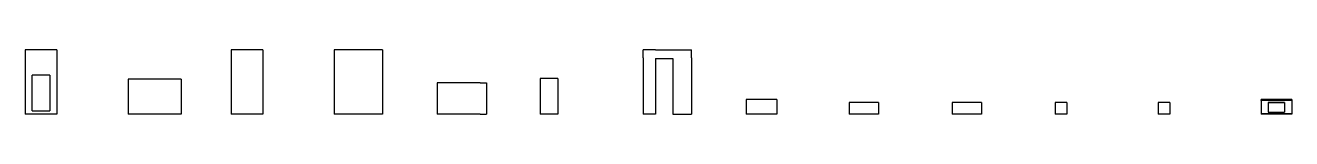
# Model space of a CAD drawing. Header units: millimetres. Extents: x 0 to 43040, y 0 to 2200.
import ezdxf

# ---------------------------------------------------------------- set-up
doc = ezdxf.new("R2010")
doc.units = ezdxf.units.MM

msp = doc.modelspace()

# ---------------------------------------------------------------- linework, layer by layer
at = {"layer": 'B044'}
for p, q in [((1072, 2200), (0, 2200)), ((0, 2200), (0, 0)), ((1072, 2200), (1072, 0)), ((237.42, 111.88), (237.42, 1337.41)), ((834.58, 1337.41), (237.42, 1337.41)), ((834.58, 1337.41), (834.58, 111.88)), ((1072, 0), (0, 0)), ((237.42, 111.88), (834.58, 111.88))]:
    msp.add_line(p, q, dxfattribs=at)
at = {"layer": 'B045'}
for p, q in [((3500, 1200), (3500, 0)), ((5300, 1200), (3500, 1200)), ((5300, 1200), (5300, 0)), ((5300, 0), (3500, 0))]:
    msp.add_line(p, q, dxfattribs=at)
at = {"layer": 'B046'}
for p, q in [((7000, 2200), (7000, 0)), ((8072, 2200), (7000, 2200)), ((8072, 2200), (8072, 0)), ((8072, 0), (7000, 0))]:
    msp.add_line(p, q, dxfattribs=at)
at = {"layer": 'B047'}
for p, q in [((10500, 2200), (10500, 0)), ((12140, 2200), (10500, 2200)), ((12140, 2200), (12140, 0)), ((12140, 0), (10500, 0))]:
    msp.add_line(p, q, dxfattribs=at)
at = {"layer": 'B048'}
for p, q in [((14000, 1072), (14000, 0)), ((14418, 1072), (14000, 1072)), ((14836, 1072), (14418, 1072)), ((15254, 1072), (14836, 1072)), ((15463, 1072), (15254, 1072)), ((15463, 1072), (15672, 1072)), ((15672, 1072), (15672, 0)), ((14418, 0), (14000, 0)), ((14836, 0), (14418, 0)), ((15254, 0), (14836, 0)), ((15463, 0), (15254, 0)), ((15463, 0), (15672, 0))]:
    msp.add_line(p, q, dxfattribs=at)
at = {"layer": 'B049'}
for p, q in [((17500, 1219.06), (17500, 0)), ((18094.01, 1219.06), (17500, 1219.06)), ((18094.01, 1219.06), (18094.01, 0)), ((18094.01, 0), (17500, 0))]:
    msp.add_line(p, q, dxfattribs=at)
at = {"layer": 'B050'}
for p, q in [((21419.83, 2200), (21000, 2200)), ((21000, 1919.99), (21000, 2200)), ((21419.83, 2200), (22016.11, 2200)), ((22016.11, 2200), (22640, 2200)), ((22640, 1919.99), (22640, 2200)), ((21000, 1919.99), (21000, 0)), ((21419.83, 1904.19), (22004.12, 1904.19)), ((21419.83, 1904.19), (21419.83, 0)), ((22004.12, 1904.19), (22004, 0)), ((22640, 1919.99), (22640, 0)), ((21419.83, 0), (21000, 0)), ((22004, 0), (22640, 0))]:
    msp.add_line(p, q, dxfattribs=at)
at = {"layer": 'B057'}
for p, q in [((24500, 500), (24500, 0)), ((25540, 500), (24500, 500)), ((25540, 500), (25540, 0)), ((25540, 0), (24500, 0))]:
    msp.add_line(p, q, dxfattribs=at)
at = {"layer": 'B058'}
for p, q in [((28000, 400), (28000, 0)), ((29000, 400), (28000, 400)), ((29000, 0), (28000, 0)), ((29000, 400), (29000, 0))]:
    msp.add_line(p, q, dxfattribs=at)
at = {"layer": 'B059'}
for p, q in [((31500, 400), (31500, 0)), ((32500, 400), (31500, 400)), ((32500, 0), (31500, 0)), ((32500, 400), (32500, 0))]:
    msp.add_line(p, q, dxfattribs=at)
at = {"layer": 'B060'}
for p, q in [((35000, 400), (35000, 0)), ((35400, 400), (35000, 400)), ((35400, 0), (35000, 0)), ((35400, 400), (35400, 0))]:
    msp.add_line(p, q, dxfattribs=at)
at = {"layer": 'B061'}
for p, q in [((38500, 400), (38500, 0)), ((38900, 400), (38500, 400)), ((38900, 0), (38500, 0)), ((38900, 400), (38900, 0))]:
    msp.add_line(p, q, dxfattribs=at)
at = {"layer": 'B062'}
for p, q in [((42000, 498.21), (42000, 0)), ((42000, 471.49), (42000, 498.21)), ((43040, 498.21), (42000, 498.21)), ((42000, 471.49), (42000, 8.63)), ((43040, 471.49), (42000, 471.49)), ((43040, 498.21), (43040, 0)), ((43040, 471.49), (43040, 498.21)), ((43040, 471.49), (43040, 8.63)), ((43040, 8.63), (42000, 8.63)), ((42000, 8.63), (42000, 0)), ((43040, 0), (42000, 0)), ((42242.68, 405.93), (42242.68, 74.52)), ((42242.68, 405.93), (42796.38, 405.93)), ((42242.68, 405.82), (42242.68, 405.93)), ((42242.68, 405.82), (42242.68, 74.43)), ((42796.38, 405.82), (42242.68, 405.82)), ((42242.68, 74.52), (42796.38, 74.52)), ((42242.68, 74.43), (42242.68, 74.52)), ((42242.68, 74.43), (42796.38, 74.43)), ((42796.38, 405.93), (42796.38, 74.52)), ((42796.38, 405.82), (42796.38, 405.93)), ((42796.38, 405.82), (42796.38, 74.43)), ((42796.38, 74.43), (42796.38, 74.52)), ((43040, 8.63), (43040, 0))]:
    msp.add_line(p, q, dxfattribs=at)

doc.saveas('drawing.dxf')
